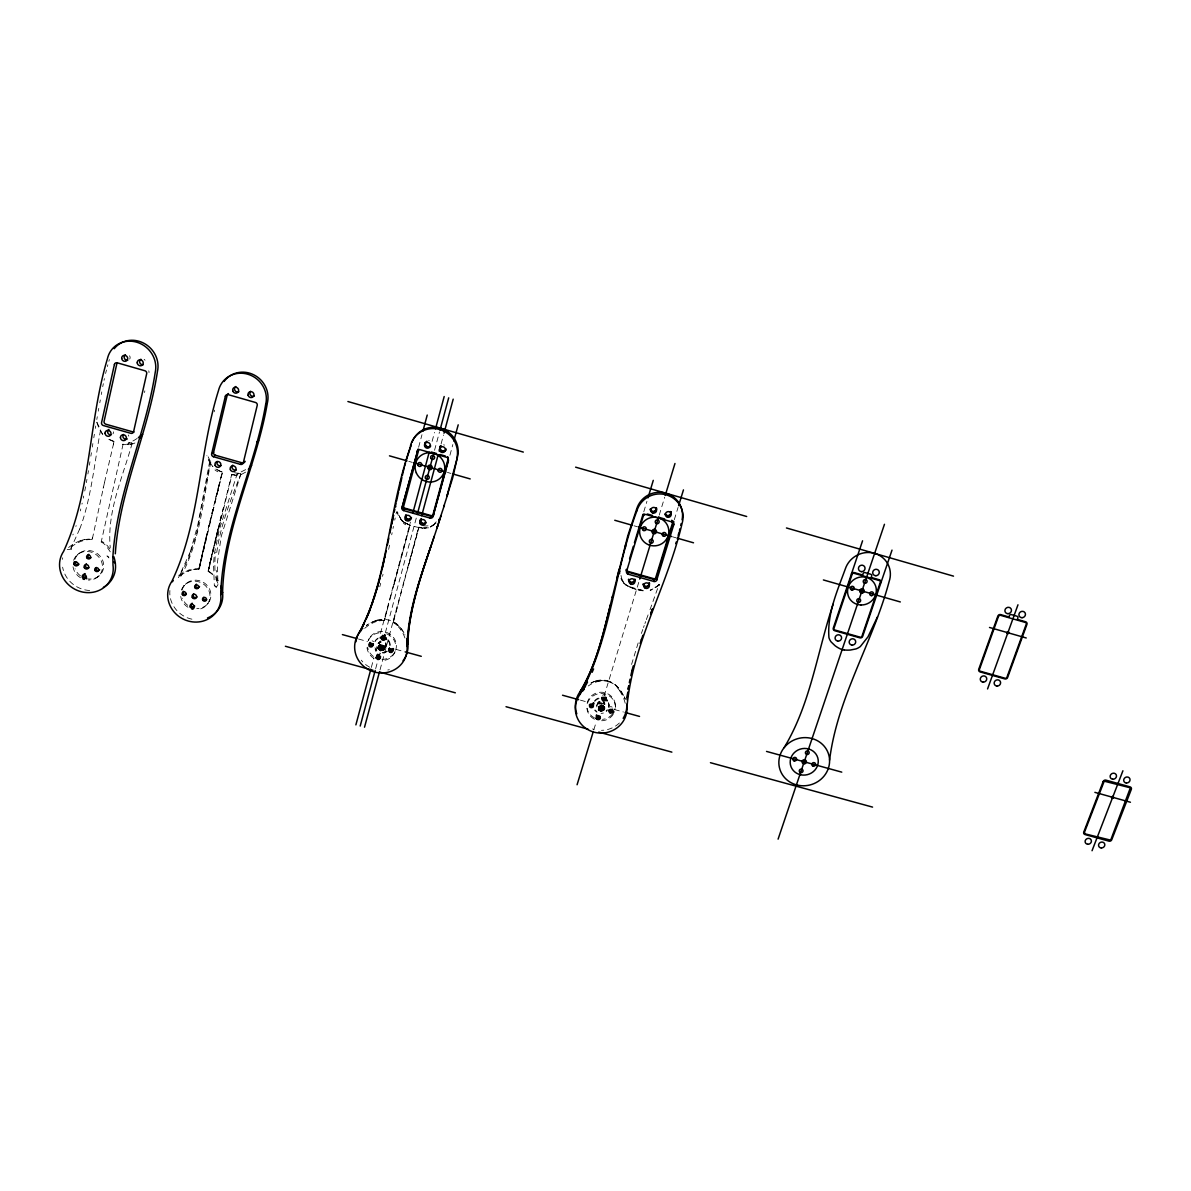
<?xml version="1.0" encoding="UTF-8"?>
<svg xmlns="http://www.w3.org/2000/svg" width="1191" height="1191" viewBox="0 0 1191 1191"><rect width="100%" height="100%" fill="white"/><g stroke="black" fill="none" stroke-linecap="round" stroke-linejoin="round"><path stroke-width="0.75" stroke-dasharray="5 3.75" d="M598.403 702.452L598.999 701.99L599.237 703.345M208.097 571.576L210.479 560.47M216.732 552.594C220.335 525.559 231.173 498.716 240.761 474.182M90.858 456.168L91.409 452.759M92.317 447.042L92.868 443.573M93.806 437.767L94.372 434.268M89.95 461.81L89.399 465.145M95.712 426.036L95.325 428.388M101.339 394.489L101.771 391.913M96.933 422.21A86.407 81.092 42.2 0 0 100.654 429.757C95.161 456.868 91.558 498.85 79.455 529.742L80.125 528.015L70.775 548.723M96.813 419.5L97.29 416.716M88.462 470.683L87.896 473.958M98.764 408.364L98.258 411.148M92.198 538.898L92.6 537.558M86.943 479.363L86.362 482.578M92.362 538.808L104.823 481.06M209.02 460.128L210.048 463.597L196.441 534.268L188.133 559.457L178.501 577.605M210.837 462.019C202.976 499.922 200.177 543.498 179.454 578.722M99.791 402.766L100.312 399.968M85.573 486.791L84.769 490.975M102.739 386.658L103.334 383.666M391.705 534.804L392.137 532.705M393 528.506L393.432 526.407M198.823 569.134L199.805 565.234M83.712 496.096L83.296 498.121M199.597 565.606A124.013 17.612 -74.3 0 0 198.867 569.075L199.88 566.365M389.531 545.24L388.653 549.393M394.742 520.11L395.189 517.996M209.452 565.725L208.217 571.74L231.992 474.688M199.448 568.479L213.427 508.944M200.028 565.665L200.862 561.125M208.217 570.697L208.723 568.375M396.082 513.797L396.529 511.683M199.567 565.665L199.969 564.504M199.924 565.427L200.118 563.775M199.746 564.802L200.609 561.527M200.118 564.579L200.356 562.658M208.857 568.732L209.184 566.931M200.758 562.286L201.443 558.519M104.034 380.316L104.406 378.619M200.326 562.167L201.755 556.391M200.728 560.961L200.981 559.83M209.244 566.008L210.122 562.658M209.378 566.306L210.867 559.398M201.056 560.261L201.368 558.117M209.899 563.045L231.649 474.718M144.483 392.539L144.855 390.886M201.309 557.73L201.874 555.825M201.711 555.944L203.08 550.54M202.544 552.922L201.636 557.656L202.723 552.862M210.807 559.934L211.105 557.701M210.956 559.249L212.072 553.517M81.956 504.106L82.179 503.123M202.827 553.1L203.631 548.158M103.155 488.28L103.423 487.074M202.664 551.79L203.497 548.753M211.581 555.616L211.909 554.217M104.54 482.295L113.577 443.677M113.309 444.809L113.979 441.399M203.17 549.632L204.182 545.255M203.721 548.53L205.046 542.158M203.78 548.932L204.48 545.94M212.162 553.726L213.546 548.068M212.4 552.966L212.891 550.867M204.227 546.356L205.194 542.932M212.564 551.418L213.383 547.934M214.201 411.788L214.588 410.121M204.435 544.168L205.894 538.555M205.001 543.066L206.758 534.923M205.328 542.322L205.894 539.925M213.368 548.589L216.241 536.828M205.209 540.878L206.326 536.739M205.998 537.573L210.762 518.353M206.683 536.01L209.065 525.365M206.758 536.292L207.8 531.32M214.708 542.337L215.72 538.109M216.018 537.483L217.268 532.585M208.946 526.616L210.479 520.318M216.747 533.866L218.325 527.36M217.134 532.868L218.906 525.797M105.597 373.498L106.461 370.029M209.795 521.881L212.966 509.406M210.584 520.512L222.3 472.47M218.31 528.03L220.782 518.219M80.794 508.974L80.318 510.894M211.73 513.991L222.241 471.934A23.716 7.474 18.5 0 1 219.01 470.698L215.884 469.09L219.084 470.653M212.683 511.951L222.494 472.172M219.978 520.631L221.228 515.569M220.216 520.259L223.312 507.962M215.645 498.195L219.68 481.938M217.268 493.416L219.501 484.38M382.519 576.325L383.026 574.3M385.006 618.025L384.38 620.451L385.661 615.524M385.303 617.176L386.747 611.683M386.331 612.963L388.445 604.998M387.507 608.824L390.633 596.78M418.622 447.235L421.971 434.715M397.228 607.261L396.886 608.586A150.528 5.121 -74.4 0 0 393.09 622.878L404.612 580.151M371.324 667.451L373.736 658.489M375.656 651.313L377.592 644.137M380.48 633.374L410.404 522.12M432.11 441.385L434.521 432.407M390.663 596.944L394.31 583.128M393.908 584.841L409.987 525.246A22.703 7.369 16.4 0 1 406.682 523.727L404.612 522.611M394.712 581.878L410.106 525.052L404.746 522.685M375.671 668.657L377.607 661.481M385.348 632.778L416.776 516.209M434.536 450.317L439.509 431.916M380.033 669.848L418.8 526.422M441.087 443.96L443.514 434.998M404.493 580.33L418.8 527.747M408.662 565.249L418.919 527.539L428.388 527.881L436.234 523.043M449.915 455.304L452.833 444.541M107.384 366.545L107.86 364.803M379.765 586.776L380.718 583.277M631.572 664.429L638.644 641.398M599.133 701.916L599.832 701.603L599.639 703.152M108.857 361.29L109.378 359.533M643.765 511.832L646.936 501.337M593.847 729.726L596.006 722.624M604.12 696.006L639.269 580.642M659.248 515.093L664.697 497.213M385.854 642.545L385.676 643.11A3.915 3.737 18.4 0 1 385.616 646.728L385.765 647.294M674.3 519.708L678.066 507.426M245.629 469.611L237.158 473.958L219.472 529.057L214.395 553.666A153.401 146.791 24.1 0 0 213.591 566.008L214.32 585.54L218.831 590.066M190.352 551.686L197.766 525.127L209.705 461.289M240.91 473.929L221.318 535.995L217.432 562.197L217.923 584.841L216.643 586.716L214.32 585.54M75.867 526.467L76.15 525.588M604.194 704.476L604.135 702.809L604.581 704.268M641.383 633.463L642.783 629.488M137.173 438.407A57.585 53.491 42 0 1 133.407 440.744L128.166 443.156L131.739 442.62L131.65 444.839L131.963 443.573A4.958 1.742 3.9 0 1 131.218 444.079C110.748 443.93 131.591 446.163 135.283 442.665M643.497 627.508L644.212 625.513M132.171 443.186C122.792 477.323 106.699 511.341 110.257 547.637M644.927 623.533L645.641 621.568M646.356 619.588L649.259 611.727M649.988 609.747L659.144 584.245A41.715 36.058 73.7 0 1 656.792 586.508A34.182 29.656 71.7 0 1 654.99 587.863L650.226 590.215M190.396 551.537L178.724 577.144M72.874 534.938L73.187 534.119M394.415 653.174L394.891 651.968M385.497 646.519L386.122 645.016L385.929 646.892M385.348 647.398L386.048 644.108M385.661 647.859L385.988 645.894M385.408 645.611L385.75 643.244M385.497 646.371L386.554 644.45M379.467 643.051L380.123 641.547M380.822 641.234L379.929 642.619M380.971 641.175L380.435 642.455M378.634 643.706L379.393 642.113A3.915 3.737 18.4 0 0 378.768 642.946L378.187 643.11M379.08 643.08L380.257 640.981M378.053 643.661L379.289 642.217M123.09 444.183L101.175 542.099M381.998 659.352A14.53 13.83 18.4 0 0 396.305 647.383A14.53 13.83 18.4 0 0 385.14 631.989A14.53 13.83 18.4 0 0 368.272 640.43L368.927 638.971M199.18 568.569L189.131 569.864L178.65 575.342M604.849 704.268L604.611 703.568A3.841 3.677 -2.1 0 0 604.045 702.69M71.073 547.413L72.353 546.118A41.313 37.948 -4.4 0 1 75.286 544.183A37.889 34.762 -4.5 0 1 77.058 543.17A34.867 31.963 -4.6 0 1 80.75 541.458L84.635 540.178A22.346 20.292 -5.4 0 1 88.655 539.612M92.273 538.898L91.781 539.463A21.2 18.892 -6 0 0 88.655 539.568M207.219 604.343L208.187 603.256M436.248 521.822L434.373 523.712M183.34 586.478L184.367 585.421M185.305 584.439L186.332 583.396M659.352 585.004L650.524 590.319M659.427 584.93L650.182 590.408M364.699 628.327L367.156 626.377A35.536 34.077 12.5 0 1 373.81 622.506A26.128 24.922 10.4 0 1 377.443 621.196M97.885 576.846L99.121 575.819M245.599 472.157L240.567 474.896L234.999 475.149M434.581 524.531L429.787 527.419L424.338 528.313M77.445 554.693L79.886 552.832M179.93 575.863L181.136 574.985A36.653 34.226 -1.2 0 1 188.133 571.159L189.994 570.444M80.348 540.699L84.442 539.478M237.158 473.958L240.567 473.378M193.865 569.447L195.83 569.104M603.792 703.821L603.539 703.836A3.856 3.677 -2.1 0 0 598.358 704.194L598.299 702.556L597.718 704.179M67.232 549.527L68.244 549.483A26.008 23.954 35 0 0 71.743 548.991L70.998 548.947M425.127 528.283L422.373 528.089M235.892 475.298L236.801 475.298M127.526 444.63L128.39 444.675M235.044 475.254L234.18 475.179M422.597 528.253L421.703 528.164M642.842 590.483L628.967 586.567M418.904 527.539L416.24 526.958A16.585 5.211 16.6 0 1 412.741 525.975L410.106 525.052M607.172 680.969L608.02 681.207A21.215 19.532 27.9 0 1 614.675 684.587M358.536 639.031L367.498 641.502M396.171 649.408L403.347 651.388M580.449 700.159L587.61 702.139M614.467 709.523L623.414 711.995M408.781 461.364L412.294 462.361M447.399 472.41L450.898 473.408M634.014 525.782L637.513 526.779M672.513 536.799L676.012 537.796M633.91 588.711L628.55 586.523M113.785 441.295L108.575 439.077M108.813 557.12L106.967 555.899L110.391 559.413M626.719 585.496L626.064 585.019L628.342 586.285L623.756 583.203L620.794 578.29M218.697 470.683L219.367 470.996A22.361 7.161 19 0 0 222.107 472.083M628.133 586.195L623.414 582.846L620.898 578.558M108.872 439.419L113.755 441.697M217.209 469.76L215.869 469.016M208.693 571.174L214.41 575.447L218.921 581.774M404.211 522.373L405.297 523.043L402.305 520.943L403.421 521.866M403.838 522.149L399.64 518.085L396.916 512.324L401.977 520.735M625.275 703.241L625.171 703.166A41.119 39.958 19.4 0 0 623.146 697.122M403.228 521.732L402.32 521.033M102.828 434.7L99.508 429.713L96.754 422.254M210.345 461.259L206.966 454.396M109.944 548.887L107.473 545.85A23.746 21.17 -9.5 0 0 101.86 541.399M623.801 582.741L621.598 578.379M102.411 433.866L100.386 430.025M217.908 583.277L215.779 578.796A26.917 24.832 -8.6 0 0 213.457 575.819M210.211 462.614L210.226 462.629A23.537 21.14 -23.1 0 0 212.936 466.678L209.586 462.331L206.892 455.632M110.272 551.835L106.431 546.207A21.81 19.83 -12 0 0 101.295 541.95M210.063 462.302L209.78 461.572M404.925 638.004L404.434 636.679A35.67 33.973 -3.6 0 0 400.95 629.979M397.988 513.41L397.466 511.668M597.688 702.586L597.778 704.953M603.375 703.509L603.361 702.095M217.045 580.851L216.286 570.459M615.3 704.536L615.405 706.159M608.899 704.343L608.973 705.861M604.73 702.884L604.79 704.476M604.09 702.124L604.105 704.357M599.281 701.35L599.326 702.943M598.403 701.886L598.433 703.881A4.035 3.856 -2.1 0 1 604.12 704.119M596.87 704.387L596.899 705.98M596.825 705.385L596.855 706.978M191.915 619.186A26.887 25.145 29.1 0 1 169.896 590.528M182.059 590.111A14.887 13.92 29.1 0 1 198.51 580.479A14.887 13.92 29.1 0 1 210.926 595.976A14.887 13.92 29.1 0 1 196.753 608.482M187.731 605.341A14.887 13.92 29.1 0 1 182.431 598.195M181.404 589.977A14.932 13.95 29 0 1 197.929 581.595A14.932 13.95 29 0 1 210.003 596.557A14.932 13.95 29 0 1 197.215 609.554M187.94 607.246A14.932 13.95 29 0 1 180.719 596.453M208.351 571.531A21.453 19.89 -10.4 0 1 213.576 575.729M238.602 473.184A18.327 11.478 36.6 0 1 234.523 472.708M214.99 570.444A139.957 133.154 36.9 0 1 215.497 552.43M217.879 471.77A19.011 15.647 -0.8 0 1 214.976 469.954M234.612 474.777A24.177 7.354 18.6 0 1 231.679 474.301M233.972 474.986A23.001 7.354 18.5 0 1 231.426 474.628M198.823 569.209A20.783 18.877 -2.6 0 0 195.845 569.268A21.914 20.217 -2.2 0 0 191.945 569.998M188.133 571.144A26.931 24.996 -2.1 0 1 191.915 569.864M199.21 568.822A122.941 17.537 -74.3 0 1 199.746 566.276M89.667 590.483A27.304 25.19 32.7 0 1 62.617 567.184M62.468 559.353A27.304 25.19 32.7 0 1 62.736 557.82M144.156 359.369A3.097 2.888 44.1 0 1 145.034 360.263M129.581 355.826A3.111 2.888 44.2 0 1 129.67 359.116M148.667 370.833A2.442 2.278 43.5 0 1 148.979 372.634M128.375 435.013A3.052 2.844 39.5 0 1 128.762 436.159M113.473 431.827A3.067 2.844 39.8 0 1 112.922 433.881M74.899 559.294A15.126 13.95 32.7 0 1 92.302 551.105A15.126 13.95 32.7 0 1 103.602 567.765A15.126 13.95 32.7 0 1 88.238 578.96M80.512 575.878A15.126 13.95 32.7 0 1 75.048 568.673M73.604 560.276A15.155 13.979 32.6 0 1 90.576 551.939A15.155 13.979 32.6 0 1 102.471 567.869A15.155 13.979 32.6 0 1 88.387 580.091M80.452 577.739A15.155 13.979 32.6 0 1 73.008 566.827M84.501 539.717A23.731 20.798 -5.1 0 1 92.035 539.106M68.602 547.532A41.7 37.546 -4.9 0 1 80.333 540.654M389.338 669.655A26.247 24.981 18.4 0 1 387.804 669.997M369.716 667.228A26.247 24.981 18.4 0 1 361.275 660.186M373.423 656.464A14.53 13.83 18.4 0 1 367.632 647.219M395.055 651.715A14.575 13.86 18.4 0 1 382.906 660.543M374.093 658.459A14.575 13.86 18.4 0 1 366.977 647.696M368.242 640.416A14.575 13.86 18.4 0 1 381.328 632.704M386.569 633.776A14.575 13.86 18.4 0 1 395.903 646.698M377.041 620.422A31.07 29.299 11.1 0 0 369.672 623.474A40.524 38.276 11.4 0 0 366.277 625.543A40.494 38.246 11.4 0 1 369.642 623.444A29.745 28.167 12.1 0 1 377.011 620.317M376.937 620.109A21.914 20.619 11 0 1 396.558 623.786A22.897 21.617 -0.1 0 1 399.521 626.496M377.13 620.69A22.495 20.694 8.9 0 1 384.604 620.064M396.275 624.129A23.091 21.512 5.5 0 1 399.283 626.689M393.417 622.044A22.123 20.619 5.4 0 1 396.469 623.905M403.957 632.957A31.145 29.224 2.4 0 0 399.402 626.6A29.82 27.989 2.6 0 1 403.928 632.957A39.02 36.623 1.8 0 1 404.97 634.863M387.298 651.283A8.009 7.622 18.4 0 1 379.944 652.832M376.609 651.045A8.009 7.622 18.4 0 1 375.061 649.184M375.031 641.413A8.009 7.622 18.4 0 1 377.86 638.763M388.34 641.1A8.009 7.622 18.4 0 1 389.874 646.237M386.956 651.045A7.995 7.608 18.4 0 1 380.242 652.117M376.922 650.316A7.995 7.608 18.4 0 1 375.001 647.755M375.001 641.339A7.995 7.608 18.4 0 1 378.172 638.063M388.638 640.401A7.995 7.608 18.4 0 1 390.082 646.222M379.691 653.1A1.965 1.861 18 0 1 380.673 653.576M372.113 640.877A1.965 1.876 19.2 0 1 373.557 641.666M378.961 643.17A4.124 3.915 18.4 0 1 380.882 642.366L381.09 642.53A3.93 3.737 18.4 0 0 379.334 643.125M385.631 645.76A4.124 3.915 18.4 0 1 385.601 647.13M443.618 444.839A3.424 3.335 34.5 0 1 444.511 445.092M428.671 440.536A3.439 3.35 35.7 0 1 429.266 440.685M398.553 627.032A26.172 24.847 0.9 0 1 400.905 629.994M393.224 622.625A20.857 19.89 -1.4 0 1 398.717 626.913M421.525 527.955A22.019 7.235 16.4 0 1 418.696 527.539M422.016 527.687A23.076 7.191 16.5 0 1 418.696 527.151M428.031 525.841A18.118 12.044 32.4 0 1 422.21 525.514M434.551 523.951A27.095 22.153 67.2 0 1 428.939 527.509M401.397 519.886A26.931 22.763 -45.2 0 1 398.464 513.232M403.273 522.06A17.612 15.021 -26.3 0 1 401.278 519.961M405.729 524.755A18.46 14.992 -11.4 0 1 403.496 523.296M410.046 525.201A21.468 7.101 16.9 0 1 407.292 524.025M384.38 620.526A20.173 18.833 8.2 0 0 381.239 620.585A21.274 20.173 9.6 0 0 377.473 621.315M619.38 722.997A25.726 24.579 -2.1 0 1 601.455 730.336M593.952 729.383A25.726 24.579 -2.1 0 1 592.537 728.952M587.133 703.271A14.247 13.607 -2.1 0 1 604.641 692.626A14.247 13.607 -2.1 0 1 614.69 709.91M612.353 714.153A14.247 13.607 -2.1 0 1 602.452 719.379M594.443 717.875A14.247 13.607 -2.1 0 1 587.089 708.228M587.535 703.107A14.277 13.637 -2.1 0 1 604.834 693.951A14.277 13.637 -2.1 0 1 615.092 710.044M613.216 714.406A14.277 13.637 -2.1 0 1 600.77 720.793M594.473 719.23A14.277 13.637 -2.1 0 1 586.91 708.198M614.735 684.512A30.341 28.539 27.2 0 1 623.92 696.958A28.48 27.021 26.2 0 0 614.884 684.349A21.259 19.919 27.6 0 0 607.648 680.865M596.096 681.341A21.885 20.053 27.5 0 1 607.514 681.446M595.932 680.865A21.721 20.455 34.5 0 1 607.231 680.671M635.547 589.083A19.384 6.297 13.8 0 1 629.042 586.701M643.006 590.408A19.622 6.238 14 0 1 635.652 588.92M619.424 690.512A35.492 34.182 27.1 0 1 623.057 697.167M617.132 687.52A25.592 24.579 27.6 0 1 619.528 690.452M600.1 680.761A19.785 19.086 26.6 0 1 617.429 687.252M600.16 681.192A20.828 19.83 36.4 0 0 596.542 681.892A25.577 24.43 38.8 0 0 593.088 683.143A34.822 33.318 43.2 0 0 588.294 685.956M621.717 578.305A40.003 30.638 -50.5 0 1 621.002 575.432M625.915 585.168A17.344 13.786 -34.4 0 1 623.756 582.771M636.158 589.337A14.128 4.853 13.9 0 1 633.954 588.682M643.185 590.855A18.073 6.312 13.8 0 1 636.083 589.575M608.363 702.913A7.846 7.503 -2.1 0 1 608.824 707.275M607.321 710.432A7.846 7.503 -2.1 0 1 606.219 711.533M603.405 713.022A7.846 7.503 -2.1 0 1 601.083 713.349M596.944 712.203A7.846 7.503 -2.1 0 1 594.666 710.134M594.919 701.261A7.846 7.503 -2.1 0 1 599.609 698.492M608.601 702.854A7.846 7.488 -2.1 0 1 608.616 707.141M607.291 709.642A7.846 7.488 -2.1 0 1 606.189 710.729M596.929 711.414A7.846 7.488 -2.1 0 1 595.143 709.955M594.458 701.082A7.846 7.488 -2.1 0 1 599.594 697.703M609.569 707.126A1.92 1.831 -3 0 1 612.144 707.186M602.557 695.306A1.92 1.846 -2.3 0 1 605.281 695.231M597.391 704.104A3.841 3.677 -2.1 0 1 599.981 701.559M599.683 704.253A2.218 2.114 -2.1 0 1 602.482 704.179M625.23 699.087A41.283 39.273 25.4 0 0 624.292 696.839A41.119 39.109 25.4 0 1 625.275 699.236M595.991 681.029A29.269 27.631 35.7 0 0 589.426 683.887A30.534 28.822 35.9 0 1 595.976 681.014"/><path stroke-width="1.5" d="M220.722 594.8C222.464 528.744 254.814 468.748 265.697 404.181A24.832 23.537 42.2 0 0 247.668 374.182A24.832 23.537 42.2 0 0 218.474 390.633C198.793 453.235 200.416 521.569 171.876 581.342A27.021 25.249 29 0 0 188.357 621.062A27.021 25.249 29 0 0 220.722 594.8L222.568 592.671C224.355 526.928 256.437 467.2 267.365 402.975A24.698 23.418 42.3 0 0 253.743 374.793A24.698 23.418 42.3 0 0 224.072 381.462M580.285 693.966C611.37 637.23 614.169 570.638 636.947 510.701A23.567 23.135 -14.9 0 1 666.29 494.86A23.567 23.135 -14.9 0 1 682.041 523.638C667.555 585.912 632.838 642.604 626.987 706.844A25.845 24.683 -2.1 0 1 593.937 732.137A25.845 24.683 -2.1 0 1 580.285 693.966L580.315 691.375C596.244 664.891 603.003 634.312 610.492 604.671M603.837 709.851L603.792 707.662L604.209 709.226M403.02 660.767A26.247 24.981 18.4 0 0 407.918 643.81C408.647 606.502 423.073 571.352 434.239 536.278M378.038 585.138L369.136 612.427L359.161 632.987A26.381 25.1 18.3 0 0 374.331 671.992A26.381 25.1 18.3 0 0 407.024 646.177C408.171 604.403 425.068 565.293 437.663 526.035M407.024 646.177C409.094 611.98 419.738 578.737 430.859 546.371M115.304 553.8C119.383 491.079 148.012 433.226 157.45 371.428A25.13 23.433 43.8 0 0 143.843 343.231A25.13 23.433 43.8 0 0 114.187 348.725M378.649 648.946L378.783 646.43L377.979 648.425M378.664 649.214L379.319 647.189M627.062 699.698L627.836 692.06M829.576 760.156C837.392 697.122 873.018 642.291 889.156 581.431A23.358 22.301 -30.3 0 0 874.596 553.383A23.358 22.301 -30.3 0 0 845.342 568.851C837.377 590.781 826.986 613.871 828.951 637.647A15.23 14.5 -25 0 0 831.154 641.964L834.98 645.641A30.504 29.031 -26.3 0 0 840.161 648.812L841.129 649.199A8.888 8.441 -24.6 0 0 843.198 649.81L844.255 649.929M627.151 697.792L627.702 692.849M628.163 689.5L628.714 686.105M628.223 688.964L628.788 685.748M457.344 457.493L446.953 496.126L452.61 478.142L457.344 457.493A23.984 23.358 34.4 0 0 441.504 428.522A23.984 23.358 34.4 0 0 411.997 442.293M629.324 682.666L630.039 679.183M366.218 618.992C388.981 562.986 390.633 500.83 411.357 444.303L405.967 461.23M389.829 533.255L391.318 526.005M393.506 515.42L391.675 524.263L393.551 515.197M387.403 545.002L388.817 538.153M401.248 480.583L401.903 477.457M394.191 512.13L394.846 509.063M380.539 650.048L381.626 648.455L381.299 650.197M395.397 506.488L396.156 502.915M384.693 557.596L386.182 550.793M396.558 501.113L398.553 492.091M383.442 563.224L385.259 555.051M383.949 560.961L380.882 574.107M402.32 475.566L403.228 471.71M680.761 525.305L681.163 523.578M398.925 490.528L400.757 482.757M382.326 568.047L383.085 564.862M245.063 461.304L243.292 462.808A2.382 2.263 37.1 0 1 240.478 464.371L213.412 456.704A2.397 2.263 37.9 0 1 211.656 453.845L225.352 396.246L227.228 395.07A2.412 2.278 42.3 0 1 228.493 393.581M211.656 453.845L213.591 452.386L227.228 395.07M612.234 597.45L627.791 535.786L636.694 508.974A23.448 23.016 -15 0 1 664.876 492.94A23.448 23.016 -15 0 1 682.071 519.842M630.813 675.654L632.079 670.295M243.292 462.808L257.226 405.387A2.412 2.293 41.6 0 0 255.469 402.469L228.196 394.653A2.427 2.293 42.2 0 0 225.352 396.246M612.576 596.021C604.343 628.476 597.733 662.285 580.315 691.375A25.726 24.579 -2.1 0 0 576.801 713.841M616.834 578.335L619.052 569.358L619.886 571.546M403.392 471.055L404.196 467.825M679.48 530.442L679.912 528.744M380.435 575.923L378.47 583.605L380.495 575.729M631.93 670.995L633.27 665.903M404.627 466.187L405.506 462.897M448.516 460.426L432.958 516.552A2.322 2.248 25.8 0 1 430.13 518.085L403.63 510.582A2.322 2.248 28.3 0 1 401.977 507.768L417.952 449.766M401.977 507.768L418.145 449.022M422.924 431.142L427.227 415.049M418.696 449.99L403.66 506.264A1.548 1.489 28.5 0 0 404.746 508.125L431.127 515.599A1.533 1.489 26 0 0 432.988 514.572L448.248 458.461A1.548 1.519 32.7 0 0 447.548 456.749M355.886 724.872L370.833 669.253M412.815 513.157L429.222 452.148M435.489 428.82L444.183 396.529M679.049 532.139L678.126 535.488M360.203 726.048L375.195 670.444M378.098 659.68L379.542 654.306M380.51 650.718L381.954 645.343M383.413 639.954L384.857 634.58M417.252 514.438L433.703 453.429M439.985 430.115L448.694 397.839M364.52 727.21L379.542 671.635M419.768 522.849L420.736 519.261M421.703 515.673L438.184 454.724M439.151 451.136L440.596 445.762M443.99 433.211L453.205 399.149M432.958 516.552L448.292 460.158A2.337 2.278 32.5 0 0 446.64 457.314L419.932 449.647A2.352 2.293 34.8 0 0 417.073 451.21M453.816 440.953L458.207 424.83M377.964 585.376L373.825 599.281M677.188 538.794L677.664 537.141M629.577 558.728L633.344 546.297M634.416 542.739L643.006 514.318L643.304 516.075A2.293 2.248 -11.9 0 1 646.147 514.542L672.2 522.015A2.293 2.248 -16.5 0 1 673.734 524.799L656.777 579.972A2.278 2.218 -10.1 0 1 653.948 581.476L628.104 574.151A2.278 2.218 -6.2 0 1 626.57 571.412L626.362 569.387A2.263 2.203 -6.2 0 0 627.895 572.127L628.104 574.151M647.993 497.838L653.278 480.345M626.57 571.412L643.736 514.527A1.519 1.489 -11.9 0 1 644.093 513.917M833.105 604.239C817.205 652.058 810.609 703.926 784.154 747.62M443.692 506.83L447.667 494.459M577.084 784.75L593.312 731.497M597.093 719.081L598.18 715.523M599.802 710.208L601.425 704.878M639.746 579.109L658.742 516.745M665.233 495.441L674.969 463.493M656.777 579.972L656.42 577.903L673.764 521.45M678.617 505.669L683.455 489.888M675.729 543.647L676.22 542.039M440.328 517.415L444.422 505.118M436.903 527.851L441.072 515.643M437.171 527.524L440.089 518.651L438.958 519.514M862.567 540.803L833.298 628.044A2.248 2.144 -24.8 0 0 834.727 630.724L859.857 637.84A2.248 2.144 -25.8 0 0 862.671 636.366L892.014 550.123M640.133 643.482L641.681 638.912M862.701 574.866L863.118 573.586A1.519 1.444 -30.3 0 1 865.023 572.588L870.71 574.226A1.519 1.444 -30.4 0 1 871.663 576.042L871.231 577.307M778.095 839.149L884.466 524.293M641.294 640.029L642.946 635.265M373.304 600.979L362.838 626.243M1009 616.834L1009.447 615.583A1.519 1.414 -32.9 0 1 1011.353 614.601L1016.95 616.209A1.519 1.414 -32.9 0 1 1017.843 617.995L1017.382 619.246M987.562 688.949L1017.977 604.79M650.762 613.663L652.549 608.809M650.599 614.109L652.46 609.092M1092.043 850.731L1122.919 770.771M877.469 616.864L867.986 636.843L860.349 646.534A15.23 14.486 -25.3 0 1 855.882 648.946L850.463 650.018A30.504 29.046 -26.1 0 1 844.24 649.958M383.576 650.003L384.336 647.978M592.165 672.275L593.58 668.925M382.594 650.316L384.187 648.559M381.552 650.39L382.564 648.514L382.281 650.167M379.527 649.824L380.033 647.8L379.423 649.557M378.053 647.8L378.708 646.296A3.915 3.737 18.4 0 0 383.621 648.306L382.713 648.5M430.13 518.085L430.934 516.313A2.308 2.233 26 0 0 433.732 514.78M585.853 685.227L587.535 682.071M403.63 510.582L404.553 508.855A2.322 2.248 28.5 0 1 402.915 506.041M382.847 649.869L382.728 650.092A4.124 3.915 18.4 0 1 378.128 648.306M359.161 632.987L363.955 623.95M601.976 710.685L602.214 708.571L602.14 710.461M400.161 482.802L401.114 481.194M584.736 687.088A41.238 38.961 37 0 0 582.95 688.651A41.715 39.407 37.1 0 0 580.315 691.375L582.265 691.316L584.096 688.309M140.062 437.99L142.592 434.358A114.931 106.207 44.3 0 1 139.585 436.695L138.379 437.559M439.524 519.365L440.089 518.651L438.645 520.452M248.353 469.462L251.614 465.249L249.544 466.842M600.949 710.759L601.306 708.719L601.708 710.551M240.478 464.371L242.264 462.867A2.367 2.248 37.2 0 0 244.706 462.063M256.899 442.01L258.611 440.61M213.412 456.704L215.348 455.23L242.264 462.867M265.697 404.181L267.365 402.975M599.922 710.595L600.383 708.675L600.726 710.565M380.152 648.38L379.825 649.78M598.969 710.208L598.939 708.6L599.877 708.987M379.289 647.77L378.991 649.244M598.492 709.657L598.745 709.628A3.856 3.677 -2.1 0 0 603.956 709.24M361.409 630.664L360.307 630.664A26.247 24.981 18.4 0 0 355.96 641.741M378.306 648.544L378.559 648.574A3.93 3.737 18.4 0 0 383.815 649.423M603.792 708.243L603.495 709.866M342.398 634.595L356.734 638.54M380.048 644.956L383.621 645.954M405.148 651.879L421.272 656.315M562.539 695.231L578.662 699.668M600.145 705.578L603.718 706.576M625.201 712.486L639.537 716.431M766.528 751.417L841.769 772.14M285.393 646.266L373.051 670.28M380.197 672.245L455.334 692.82M506.026 706.71L588.056 729.175M598.76 732.108L671.873 752.131M710.446 762.702L872.571 807.111M1094.886 792.357L1130.438 802.243M404.553 508.855L430.934 516.313M627.895 572.127L653.606 579.407A2.263 2.203 -10.1 0 0 656.42 577.903M389.472 455.84L407.024 460.857M413.873 462.823L445.955 471.993M452.654 473.914L470.207 478.931M614.764 520.273L632.272 525.291M638.57 527.092L671.59 536.531M677.768 538.302L693.519 542.798M823.383 579.943L900.322 601.946M989.498 627.463L1026.24 637.974M862.507 574.955L854.245 572.588A2.278 2.174 -29.7 0 0 851.401 574.092M871.321 577.486L879.568 579.853A2.278 2.174 -30.4 0 1 880.983 582.578M1008.807 616.938L1000.678 614.601A2.278 2.129 -32.5 0 0 997.835 616.089L978.734 669.268A2.248 2.099 -29.1 0 0 980.089 671.918L1004.802 678.915A2.248 2.084 -29.5 0 0 1007.631 677.456L1026.925 624.426A2.278 2.114 -32.8 0 0 1025.585 621.747L1017.471 619.424M431.216 451.999L436.531 453.518M440.075 454.53L445.389 456.064M647.353 514.006L652.534 515.495M659.457 517.475L664.638 518.963M347.906 401.516L523.311 452.089M575.625 467.17L746.683 516.507M786.447 527.97L953.515 576.146M602.646 710.312L603.063 708.213L602.959 710.372M207.472 617.995A26.887 25.145 29.1 0 0 222.568 592.671L220.752 591.525M406.726 639.254A42.28 39.69 1.5 0 1 406.98 640.073A42.727 40.107 1.4 0 1 407.918 643.81L406.86 643.17M381.12 648.782L380.316 649.988M395.754 506.681L395.635 506.934M220.871 586.18L222.568 592.671M673.734 524.799L673.287 523.013A2.278 2.233 -16.6 0 0 672.989 521.107M671.769 520.229L672.2 522.015M598.939 708.6L598.909 709.955A4.035 3.856 -2.1 0 0 604.403 709.002M653.606 579.407L653.948 581.476M636.694 508.974L636.947 510.701M619.588 573.645L619.052 569.358L619.126 570.251M619.394 572.439L619.171 570.683M625.409 545.076L625.603 546.982M626.987 706.844L626.779 704.194A25.726 24.579 -2.1 0 1 623.161 718.337M604.433 708.645L604.373 706.963A3.841 3.677 -2.1 0 1 598.716 707.945L598.745 709.628M599.505 708.407L599.683 710.149M172.457 581.774A26.887 25.145 29.1 0 1 173.186 580.493M254.383 395.993A3.052 2.888 42.5 0 1 250.601 391.273M238.87 391.765A3.052 2.888 42.8 0 1 234.925 390.454A3.052 2.888 42.8 0 1 235.803 386.524M215.348 455.23A2.382 2.248 38 0 1 213.591 452.386M236.384 469.79A3.007 2.844 36.8 0 1 232.751 465.115M221.005 465.636A3.007 2.844 37.3 0 1 217.149 461.512M193.999 608.154A14.887 13.92 29.1 0 1 191.453 607.395M193.016 609.256A14.932 13.95 29 0 1 191.721 608.943M206.683 599.788A2.01 1.891 28.6 0 1 203.646 597.361M194.714 606.085A2.01 1.876 28.6 0 1 191.483 606.234A2.01 1.876 28.6 0 1 192.287 603.241M186.362 594.205A2.025 1.891 29.5 0 1 183.608 591.302M199.522 586.448A2.025 1.891 29.6 0 1 196.485 587.252A2.025 1.891 29.6 0 1 196.396 584.171M197.051 596.944A2.322 2.174 29 0 1 193.731 596.944A2.322 2.174 29 0 1 193.716 593.743M113.8 556.614A41.759 37.219 -10.4 0 1 115.304 563.105A27.304 25.19 32.7 0 1 103.394 587.357M115.393 563.09A24.192 22.465 33.3 0 1 113.651 562.003M143.158 364.774A3.097 2.888 44.1 0 1 140.851 359.22M127.72 360.337A3.111 2.888 44.2 0 1 125.397 354.784M117.239 362.645A2.456 2.278 43.8 0 0 116.897 363.434L104.079 421.346A2.427 2.248 40.3 0 0 105.895 424.234L133.139 431.946A2.412 2.248 39.9 0 0 134.017 432.035M127.318 438.943A3.052 2.844 39.5 0 1 123.402 434.432M110.897 434.923A3.067 2.844 39.8 0 1 108.991 429.37M86.869 578.737A15.126 13.95 32.7 0 1 84.293 577.963M74.17 564.415A15.126 13.95 32.7 0 1 74.304 561.735M99.627 569.804A2.04 1.891 32.4 0 1 96.858 570.147A2.04 1.891 32.4 0 1 96.292 567.437M86.601 577.233A2.04 1.891 32.2 0 1 83.638 576.102A2.04 1.891 32.2 0 1 85.171 573.615M79.068 564.147A2.054 1.891 32.9 0 1 76.284 564.489A2.054 1.891 32.9 0 1 75.718 561.765M90.963 557.716A2.054 1.891 33.1 0 1 88.194 556.941A2.054 1.891 33.1 0 1 88.774 554.306M84.293 579.436A15.155 13.979 32.6 0 1 83.013 579.005M88.938 567.75A2.367 2.174 32.6 0 1 85.752 566.871A2.367 2.174 32.6 0 1 86.422 563.834M407.918 643.81A42.727 40.107 1.4 0 0 406.98 640.073A42.459 39.854 1.4 0 0 406.697 639.15M410.448 445.717A24.118 23.478 34.2 0 1 439.717 429.534A24.118 23.478 34.2 0 1 456.674 458.982M360.307 630.664A42.534 40.196 11.5 0 1 362.793 628.297M446.03 448.873A2.963 2.888 34.5 0 1 441.727 450.66A2.963 2.888 34.5 0 1 441.132 446.03M430.561 445.687A2.963 2.888 35.7 0 1 425.961 445.672A2.963 2.888 35.7 0 1 426.914 441.221M425.827 522.402A2.918 2.829 25.8 0 1 421.688 522.715A2.918 2.829 25.8 0 1 421.376 518.636M411.476 517.475A2.933 2.829 27.2 0 1 407.575 518.963A2.933 2.829 27.2 0 1 406.176 515.003M379.289 659.04A14.53 13.83 18.4 0 1 375.552 657.76M393.045 648.5A1.965 1.876 17.6 0 1 391.452 651.283A1.965 1.876 17.6 0 1 389.591 648.574M380.539 657.149A1.965 1.861 18 0 1 377.398 657.372A1.965 1.861 18 0 1 378.038 654.425M373.379 644.286A1.965 1.876 19.1 0 1 370.505 645.552A1.965 1.876 19.1 0 1 370.118 642.5M385.824 637.84A1.965 1.876 18.8 0 1 382.653 638.51A1.965 1.876 18.8 0 1 383.16 635.428M384.633 635.399A1.965 1.876 18.8 0 1 385.274 635.786M383.547 646.028A2.278 2.159 18.4 0 1 382.356 648.663A2.278 2.159 18.4 0 1 379.467 647.725A2.278 2.159 18.4 0 1 380.063 644.882M389.427 648.261A8.009 7.622 18.4 0 1 388.802 649.542A7.995 7.608 18.4 0 0 389.442 648.187M380.137 637.959A8.009 7.622 18.4 0 1 386.613 639.418M380.45 637.259A7.995 7.608 18.4 0 1 386.256 638.272M380.539 656.479A1.965 1.861 18 0 1 377.487 654.425M393.625 649.05A1.965 1.861 17.6 0 1 389.948 648.574M385.288 637.721A1.965 1.876 18.8 0 1 382.579 635.473M373.438 644.033A1.965 1.876 19.2 0 1 370.029 642.559M383.815 646.058A2.263 2.159 18.4 0 1 381.016 648.351A2.263 2.159 18.4 0 1 379.75 644.941M425.723 523.162A3.379 3.275 25.8 0 1 420.259 519.827M411.401 518.502A3.394 3.275 27.2 0 1 405.64 515.063M445.97 450.124A3.424 3.335 34.5 0 1 441.117 450.793A3.424 3.335 34.5 0 1 440.566 445.925M384.098 646.088A2.263 2.159 18.4 0 1 381.358 647.562A2.263 2.159 18.4 0 1 379.735 644.882M430.591 446.342A3.439 3.35 35.7 0 1 425.098 442.471M670.518 511.52A2.888 2.844 -17 0 1 668.94 515.361A2.888 2.844 -17 0 1 665.144 513.634M656.137 507.887A2.903 2.844 -14.4 0 1 653.889 511.326A2.903 2.844 -14.4 0 1 650.465 509.048M648.991 582.861A2.858 2.784 -8.6 0 1 646.921 586.285A2.858 2.784 -8.6 0 1 643.438 584.275M634.639 579.332A2.858 2.784 -6.5 0 1 631.781 582.28A2.858 2.784 -6.5 0 1 628.922 579.377M613.946 711.712A14.247 13.607 -2.1 0 1 612.978 713.32M599.386 719.334A14.247 13.607 -2.1 0 1 595.649 718.411M612.769 710.208A1.92 1.846 -3 0 1 609.033 710.402M600.249 716.461A1.92 1.831 -1.8 0 1 597.614 718.173A1.92 1.831 -1.8 0 1 596.929 715.195M592.895 703.3A1.935 1.846 -1.2 0 1 592.106 706.233A1.935 1.846 -1.2 0 1 589.5 704.491M605.847 697.331A1.935 1.846 -2.3 0 1 604.001 699.712A1.935 1.846 -2.3 0 1 602.14 697.36A1.92 1.846 -2.3 0 0 605.668 697.39M602.691 705.638A2.218 2.129 -2.1 0 1 601.827 709.196A2.218 2.129 -2.1 0 1 598.969 706.769M582.95 688.651A41.075 38.797 37 0 1 585.51 686.478M582.265 691.331A41.075 39.348 51.1 0 1 584.349 689.187M593.312 706.576A7.846 7.503 -2.1 0 1 593.803 703.137M601.917 698.373A7.846 7.503 -2.1 0 1 607.082 700.948M593.297 705.787A7.846 7.488 -2.1 0 1 593.565 702.988M601.887 697.598A7.846 7.488 -2.1 0 1 607.053 700.174M599.683 716.372A1.92 1.831 -1.8 0 1 596.378 715.106M612.606 709.181A1.92 1.831 -3 0 1 609.226 709.568M593.341 703.36A1.92 1.846 -1.2 0 1 590.096 704.521M603.361 706.948A2.218 2.129 -2.1 0 1 598.924 706.948M603.093 705.712A2.218 2.129 -2.1 0 1 603.271 706.114M627.091 569.596A1.504 1.474 -6.2 0 0 628.104 571.412L653.829 578.707A1.504 1.474 -10.1 0 0 655.705 577.709L672.558 522.804A1.519 1.489 -16.6 0 0 671.798 521.048M649.497 583.069A3.32 3.231 -8.6 0 1 646.713 586.761A3.32 3.231 -8.6 0 1 642.946 584.096M635.086 579.317A3.32 3.231 -6.5 0 1 631.781 582.727A3.32 3.231 -6.5 0 1 628.461 579.362M671.069 511.639A3.35 3.29 -17 0 1 665.188 514.706M603.256 706.442A2.218 2.114 -2.1 0 1 599.177 706.873M656.643 508.11A3.35 3.29 -14.4 0 1 653.904 511.788A3.35 3.29 -14.4 0 1 650.048 509.301M112.862 557.194L112.996 565.1A27.453 25.309 32.6 0 1 80.809 591.614A27.453 25.309 32.6 0 1 63.555 551.463C91.543 490.96 88.372 421.971 107.413 358.774A25.264 23.552 43.7 0 1 136.548 342.145A25.264 23.552 43.7 0 1 155.202 372.485C145.63 435.057 116.539 493.61 112.862 557.194M1006.708 632.704C1008.971 636.575 1009.7 628.788 1006.708 632.704M1084.361 832.628L1085.284 833.923L1110.682 840.146L1130.363 787.832L1104.221 781.177L1084.376 832.494M428.7 467.289C430.919 471.651 431.827 463.507 428.7 467.289M1111.531 797.3C1113.451 801.007 1114.702 793.742 1111.545 797.196M653.025 531.439C654.99 535.727 656.345 527.732 653.025 531.439M860.751 590.855C862.686 595.038 863.981 587.223 860.751 590.855M114.425 364.446L101.563 422.656A2.442 2.263 40.3 0 0 103.379 425.544L130.772 433.301A2.427 2.263 39.8 0 0 133.586 431.723L146.687 373.691A2.456 2.293 43.4 0 0 144.885 370.743L117.269 362.823A2.456 2.293 43.7 0 0 114.425 364.446M852.116 574.3L834.013 628.253A1.504 1.429 -24.8 0 0 834.965 630.039L860.096 637.155A1.504 1.429 -25.8 0 0 861.971 636.173L880.268 582.369A1.519 1.444 -30.4 0 0 879.33 580.553L854.007 573.288A1.519 1.444 -29.7 0 0 852.116 574.3M998.534 616.283L979.434 669.461A1.504 1.399 -29.1 0 0 980.327 671.233L1005.055 678.23A1.504 1.399 -29.5 0 0 1006.931 677.262L1026.225 624.233A1.519 1.414 -32.8 0 0 1025.332 622.446L1000.44 615.3A1.519 1.414 -32.5 0 0 998.534 616.283M1103.164 781.549L1083.765 832.062A2.188 1.98 -25.7 0 0 1085.046 834.563L1108.97 841.159A2.188 1.98 -26.1 0 0 1111.739 839.774L1131.316 789.395A2.218 2.01 -28.3 0 0 1130.051 786.864L1105.963 780.135A2.218 2.01 -27.9 0 0 1103.164 781.549M248.1 395.263A3.067 2.903 42.4 0 0 253.132 396.797A3.067 2.903 42.4 0 0 251.733 391.765A3.067 2.903 42.4 0 0 248.1 395.263M232.766 390.856A3.067 2.903 42.7 0 0 237.798 392.405A3.067 2.903 42.7 0 0 236.384 387.358A3.067 2.903 42.7 0 0 232.766 390.856M230.384 469.716A3.022 2.858 36.7 0 0 235.476 470.594A3.022 2.858 36.7 0 0 233.466 465.86A3.022 2.858 36.7 0 0 230.384 469.716M215.184 465.428A3.022 2.858 37.2 0 0 220.29 466.306A3.022 2.858 37.2 0 0 218.266 461.557A3.022 2.858 37.2 0 0 215.184 465.428M202.798 600.204A2.025 1.891 28.6 0 0 206.237 600.324A2.025 1.891 28.6 0 0 204.465 597.391A2.025 1.891 28.6 0 0 202.798 600.204M190.277 607.068A2.025 1.891 28.5 0 0 193.731 607.202A2.025 1.891 28.5 0 0 191.945 604.254A2.025 1.891 28.5 0 0 190.277 607.068M182.402 594.592A2.025 1.891 29.4 0 0 185.856 594.711A2.025 1.891 29.4 0 0 184.069 591.778A2.025 1.891 29.4 0 0 182.402 594.592M194.937 587.699A2.025 1.891 29.5 0 0 198.391 587.818A2.025 1.891 29.5 0 0 196.604 584.87A2.025 1.891 29.5 0 0 194.937 587.699M192.346 597.54A2.337 2.174 29 0 0 196.321 597.674A2.337 2.174 29 0 0 194.267 594.279A2.337 2.174 29 0 0 192.346 597.54M137.218 362.838A3.111 2.903 44 0 0 141.952 365.384A3.111 2.903 44 0 0 141.521 360.173A3.111 2.903 44 0 0 137.218 362.838M121.69 358.387A3.126 2.903 44.1 0 0 126.425 360.933A3.126 2.903 44.1 0 0 125.993 355.707A3.126 2.903 44.1 0 0 121.69 358.387M120.425 437.529A3.067 2.858 39.4 0 0 124.936 440.328A3.067 2.858 39.4 0 0 124.876 435.236A3.067 2.858 39.4 0 0 120.425 437.529M105.046 433.167A3.082 2.858 39.7 0 0 109.572 435.995A3.082 2.858 39.7 0 0 109.498 430.889A3.082 2.858 39.7 0 0 105.046 433.167M94.923 570.37A2.054 1.891 32.3 0 0 98.391 570.817A2.054 1.891 32.3 0 0 96.843 567.72A2.054 1.891 32.3 0 0 94.923 570.37M82.432 577.307A2.054 1.891 32.2 0 0 85.901 577.754A2.054 1.891 32.2 0 0 84.353 574.658A2.054 1.891 32.2 0 0 82.432 577.307M74.289 564.698A2.054 1.891 32.9 0 0 77.772 565.144A2.054 1.891 32.9 0 0 76.209 562.033A2.054 1.891 32.9 0 0 74.289 564.698M86.794 557.73A2.054 1.906 33.1 0 0 90.278 558.192A2.054 1.906 33.1 0 0 88.73 555.066A2.054 1.906 33.1 0 0 86.794 557.73M84.338 567.645A2.367 2.188 32.6 0 0 88.342 568.167A2.367 2.188 32.6 0 0 86.556 564.579A2.367 2.188 32.6 0 0 84.338 567.645M439.762 450.793A2.978 2.903 34.3 0 0 444.868 451.3A2.978 2.903 34.3 0 0 442.65 446.685A2.978 2.903 34.3 0 0 439.762 450.793M424.636 446.208A2.978 2.903 35.5 0 0 429.668 447.22A2.978 2.903 35.5 0 0 427.926 442.412A2.978 2.903 35.5 0 0 424.636 446.208M420.259 523.846A2.933 2.844 25.6 0 0 425.321 523.742A2.933 2.844 25.6 0 0 422.597 519.499A2.933 2.844 25.6 0 0 420.259 523.846M405.387 519.633A2.948 2.844 27.1 0 0 410.448 519.544A2.948 2.844 27.1 0 0 407.709 515.286A2.948 2.844 27.1 0 0 405.387 519.633M389.383 651.79A1.965 1.876 17.5 0 0 392.717 651.298A1.965 1.876 17.5 0 0 390.529 648.753A1.965 1.876 17.5 0 0 389.383 651.79M376.832 658.549A1.965 1.876 17.9 0 0 380.182 658.057A1.965 1.876 17.9 0 0 377.979 655.512A1.965 1.876 17.9 0 0 376.832 658.549M369.404 646.296A1.98 1.876 19.1 0 0 372.753 645.805A1.98 1.876 19.1 0 0 370.55 643.244A1.98 1.876 19.1 0 0 369.404 646.296M381.969 639.522A1.98 1.876 18.7 0 0 385.318 639.016A1.98 1.876 18.7 0 0 383.115 636.456A1.98 1.876 18.7 0 0 381.969 639.522M379.17 649.229A2.278 2.159 18.3 0 0 383.026 648.648A2.278 2.159 18.3 0 0 380.48 645.716A2.278 2.159 18.3 0 0 379.17 649.229M416.329 472.887A14.947 14.545 32.2 0 0 441.846 476.4A14.947 14.545 32.2 0 0 431.604 452.863A14.947 14.545 32.2 0 0 416.329 472.887M427.807 468.271A2.322 2.263 32.2 0 0 431.797 468.807A2.322 2.263 32.2 0 0 430.189 465.145A2.322 2.263 32.2 0 0 427.807 468.271M438.348 471.234A2.01 1.965 31.2 0 0 441.816 471.368A2.01 1.965 31.2 0 0 440.119 468.346A2.01 1.965 31.2 0 0 438.348 471.234M425.5 478.291A2.01 1.965 30.9 0 0 428.968 478.425A2.01 1.965 30.9 0 0 427.271 475.403A2.01 1.965 30.9 0 0 425.5 478.291M430.785 458.163A2.025 1.965 33.5 0 0 434.239 458.639A2.025 1.965 33.5 0 0 432.854 455.453A2.025 1.965 33.5 0 0 430.785 458.163M417.922 465.249A2.025 1.965 33 0 0 421.376 465.711A2.025 1.965 33 0 0 419.976 462.54A2.025 1.965 33 0 0 417.922 465.249M667.436 517.207A2.903 2.858 -16.9 0 0 671.143 513.812A2.903 2.858 -16.9 0 0 666.335 512.383A2.903 2.858 -16.9 0 0 667.436 517.207M652.802 513.008A2.918 2.858 -14.3 0 0 656.494 509.599A2.918 2.858 -14.3 0 0 651.685 508.17A2.918 2.858 -14.3 0 0 652.802 513.008M645.209 588.16A2.873 2.799 -8.6 0 0 649.393 585.51A2.873 2.799 -8.6 0 0 644.956 583.322A2.873 2.799 -8.6 0 0 645.209 588.16M630.694 584.066A2.873 2.799 -6.5 0 0 634.877 581.402A2.873 2.799 -6.5 0 0 630.441 579.213A2.873 2.799 -6.5 0 0 630.694 584.066M609.956 712.784A1.935 1.846 -3 0 0 612.859 711.191A1.935 1.846 -3 0 0 609.986 709.598A1.935 1.846 -3 0 0 609.956 712.784M597.391 719.409A1.935 1.846 -1.8 0 0 600.294 717.816A1.935 1.846 -1.8 0 0 597.406 716.223A1.935 1.846 -1.8 0 0 597.391 719.409M590.468 707.424A1.935 1.846 -1.2 0 0 593.386 705.831A1.935 1.846 -1.2 0 0 590.483 704.223A1.935 1.846 -1.2 0 0 590.468 707.424M603.063 700.784A1.935 1.846 -2.3 0 0 605.981 699.177A1.935 1.846 -2.3 0 0 603.078 697.569A1.935 1.846 -2.3 0 0 603.063 700.784M600.07 710.357A2.233 2.129 -2.1 0 0 603.42 708.511A2.233 2.129 -2.1 0 0 600.085 706.665A2.233 2.129 -2.1 0 0 600.07 710.357M649.363 545.091A14.62 14.322 -12.6 0 0 668.583 528.789A14.62 14.322 -12.6 0 0 644.733 520.72A14.62 14.322 -12.6 0 0 649.363 545.091M653.472 533.687A2.278 2.233 -12.6 0 0 656.464 531.141A2.278 2.233 -12.6 0 0 652.742 529.876A2.278 2.233 -12.6 0 0 653.472 533.687M663.491 536.233A1.98 1.935 -14.2 0 0 666.082 534.03A1.98 1.935 -14.2 0 0 662.866 532.943A1.98 1.935 -14.2 0 0 663.491 536.233M650.599 543.141A1.965 1.935 -11.4 0 0 653.189 540.937A1.965 1.935 -11.4 0 0 649.973 539.865A1.965 1.935 -11.4 0 0 650.599 543.141M656.554 523.623A1.98 1.935 -14 0 0 659.144 521.42A1.98 1.935 -14 0 0 655.928 520.318A1.98 1.935 -14 0 0 656.554 523.623M643.468 530.486A1.98 1.935 -10.8 0 0 646.266 528.551A1.98 1.935 -10.8 0 0 643.17 527.151A1.98 1.935 -10.8 0 0 643.468 530.486M861.674 571.65A3.335 3.201 -30.6 0 0 864.636 566.752A3.335 3.201 -30.6 0 0 858.919 566.842A3.335 3.201 -30.6 0 0 861.674 571.65M852.131 590.096A1.965 1.876 -28.6 0 0 853.977 587.282A1.965 1.876 -28.6 0 0 850.612 587.223A1.965 1.876 -28.6 0 0 852.131 590.096M865.053 583.292A1.965 1.876 -29.8 0 0 866.914 580.479A1.965 1.876 -29.8 0 0 863.549 580.404A1.965 1.876 -29.8 0 0 865.053 583.292M1101.258 847.962A3.201 2.903 -25.7 0 0 1104.593 843.675A3.201 2.903 -25.7 0 0 1099.189 843.392A3.201 2.903 -25.7 0 0 1101.258 847.962M1087.83 844.27A3.201 2.903 -25.4 0 0 1091.164 839.968A3.201 2.903 -25.4 0 0 1085.745 839.7A3.201 2.903 -25.4 0 0 1087.83 844.27M1112.796 779.227A3.245 2.948 -28.3 0 0 1116.295 774.924A3.245 2.948 -28.3 0 0 1110.861 774.478A3.245 2.948 -28.3 0 0 1112.796 779.227M1126.344 783.008A3.245 2.948 -28.5 0 0 1129.842 778.706A3.245 2.948 -28.5 0 0 1124.408 778.274A3.245 2.948 -28.5 0 0 1126.344 783.008M794.084 760.885A1.906 1.801 -16.1 0 0 796.615 758.831A1.906 1.801 -16.1 0 0 793.534 757.833A1.906 1.801 -16.1 0 0 794.084 760.885M813.215 766.155A1.906 1.786 -17.1 0 0 815.537 763.878A1.906 1.786 -17.1 0 0 812.351 763.178A1.906 1.786 -17.1 0 0 813.215 766.155M800.62 774.775A14.113 13.265 -16.6 0 0 817.785 757.863A14.113 13.265 -16.6 0 0 794.278 752.682A14.113 13.265 -16.6 0 0 800.62 774.775M800.486 772.572A1.906 1.786 -16.1 0 0 803.032 770.517A1.906 1.786 -16.1 0 0 799.965 769.52A1.906 1.786 -16.1 0 0 800.486 772.572M806.813 754.454A1.906 1.801 -17.1 0 0 809.136 752.161A1.906 1.801 -17.1 0 0 805.95 751.461A1.906 1.801 -17.1 0 0 806.813 754.454M803.672 763.818A2.203 2.069 -16.6 0 0 806.337 761.183A2.203 2.069 -16.6 0 0 802.674 760.379A2.203 2.069 -16.6 0 0 803.672 763.818M858.592 602.423A1.965 1.876 -28 0 0 860.438 599.609A1.965 1.876 -28 0 0 857.088 599.549A1.965 1.876 -28 0 0 858.592 602.423M871.499 595.634A1.965 1.876 -29.2 0 0 873.36 592.835A1.965 1.876 -29.2 0 0 869.996 592.761A1.965 1.876 -29.2 0 0 871.499 595.634M861.793 593.163A2.263 2.159 -28.9 0 0 863.937 589.917A2.263 2.159 -28.9 0 0 860.066 589.843A2.263 2.159 -28.9 0 0 861.793 593.163M861.033 604.983A14.56 13.89 -28.9 0 0 874.834 584.185A14.56 13.89 -28.9 0 0 849.927 583.65A14.56 13.89 -28.9 0 0 861.033 604.983M875.891 575.729A3.335 3.186 -30.9 0 0 878.884 570.846A3.335 3.186 -30.9 0 0 873.167 570.936A3.335 3.186 -30.9 0 0 875.891 575.729M837.69 641.071A3.29 3.141 -24.4 0 0 841.427 636.828A3.29 3.141 -24.4 0 0 835.874 635.949A3.29 3.141 -24.4 0 0 837.69 641.071M851.788 645.06A3.29 3.126 -25 0 0 855.54 640.818A3.29 3.126 -25 0 0 849.987 639.939A3.29 3.126 -25 0 0 851.788 645.06M797.434 785.122A25.487 23.954 -16.6 0 0 828.787 754.9A25.487 23.954 -16.6 0 0 786.447 745.104A25.487 23.954 -16.6 0 0 797.434 785.122M997.001 686.061A3.29 3.067 -29 0 0 1000.351 681.55A3.29 3.067 -29 0 0 994.783 681.237A3.29 3.067 -29 0 0 997.001 686.061M983.126 682.145A3.29 3.067 -28.7 0 0 986.476 677.619A3.29 3.067 -28.7 0 0 980.908 677.307A3.29 3.067 -28.7 0 0 983.126 682.145M1022.042 617.697A3.335 3.111 -33.2 0 0 1025.094 612.874A3.335 3.111 -33.2 0 0 1019.436 612.963A3.335 3.111 -33.2 0 0 1022.042 617.697M1008.048 613.678A3.335 3.111 -33.1 0 0 1011.099 608.854A3.335 3.111 -33.1 0 0 1005.427 608.943A3.335 3.111 -33.1 0 0 1008.048 613.678"/></g></svg>
